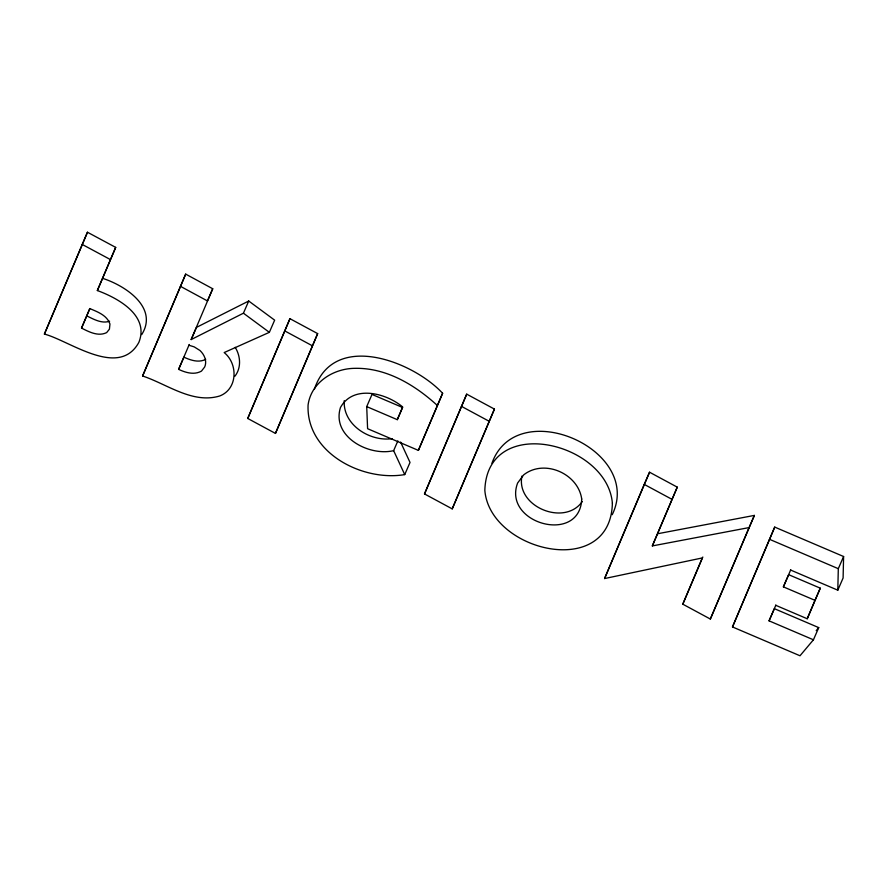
<?xml version="1.0" encoding="UTF-8"?>
<svg xmlns="http://www.w3.org/2000/svg" width="888" height="888" viewBox="0 0 888 888"><rect width="100%" height="100%" fill="white"/><g stroke="black" fill="none" stroke-linecap="round" stroke-linejoin="round"><path stroke-width="1.33" d="M344.255 400.655C342.701 424.941 370.096 441.891 392.185 438.65M790.487 569.985L837.806 590.187L838.305 568.686L843.6 556.51L774.713 527.095L732.489 626.95L799.999 655.766L813.441 639.793L818.736 627.616L774.358 608.669L769.064 620.845L813.441 639.793M843.6 556.51L843.101 578.01L837.806 590.187M521.922 476.057C515.739 506.759 564.568 526.762 582.273 501.554M314.43 389.077C333.888 330.824 412.842 361.183 442.613 393.273L418.381 450.383L367.599 428.704L366.711 406.604L372.005 394.427L402.608 407.492L397.313 419.669L366.711 406.604M491.941 463.247C516.661 394.039 643.922 449.472 612.232 514.696M44.4 334.077L87.457 232.234L115.695 247.386L97.347 290.543C118.148 298.19 149.573 315.506 138.872 342.346C118.959 378.788 69.564 340.681 44.4 334.077L87.457 232.234M81.53 328.094L89.755 308.558C97.569 311.877 106.982 315.218 109.957 324.031L109.413 329.171L106.649 332.6C98.257 336.752 89.078 331.934 81.53 328.094L89.91 308.591M97.347 290.543L115.695 247.386M142.602 376.001L185.681 274.115L212.732 288.755L191.164 339.571L243.423 313.198L248.718 301.021L274.647 320.157L269.353 332.334L224.176 352.558C238.25 363.891 237.718 389.144 219.647 396.004C192.507 404.129 167.022 384.049 142.602 376.001L185.681 274.115M188.8 345.199L194.206 346.875L200 350.516A19.236 14.608 23.5 0 1 204.673 366.999L201.476 371.095C194.206 375.247 185.67 372.683 178.621 369.353L189.266 344.466M247.741 418.47L289.943 318.681L317.66 333.611L275.458 433.411L247.741 418.47L289.943 318.681M275.458 433.411L317.66 333.611M397.313 419.669L402.664 406.948C386.091 392.996 353.169 384.471 340.47 407.503C331.302 436.707 369.086 456.632 393.639 450.638L397.868 440.903M418.381 450.383L442.613 393.273M424.508 493.939L466.7 394.15L494.427 409.091L452.225 508.88L424.508 493.939L466.7 394.15M452.225 508.88L494.427 409.091M754.378 515.406L710.345 619.047L682.794 604.184L702.275 557.942L604.584 578.554L644.244 484.393L649.539 472.216L677.267 487.146L652.336 545.92L749.084 527.583L754.378 515.406L657.631 533.744M649.539 472.216L604.584 578.554M652.336 545.92L677.267 487.146M702.83 557.02L682.794 604.184M774.713 527.095L732.489 626.95M769.064 620.845L775.879 605.072M783.383 586.857L788.677 574.68L820.279 588.167L814.995 600.344L783.383 586.857L790.709 569.863M775.635 605.261L807.236 618.758L814.995 600.344M820.279 588.167L807.236 618.758M710.345 619.047L749.084 527.583M212.732 288.755L207.437 300.932L180.386 286.291M191.164 339.571L196.459 327.394L248.718 301.021M178.621 369.353L183.916 357.176C190.62 360.228 198.712 363.048 205.705 359.329M437.318 405.45C414.874 384.904 386.225 367.632 354.856 368.331C333.278 368.487 311.166 382.417 308.081 404.972C306.016 452.758 362.304 481.751 404.728 474.603L410.023 462.426L400.588 442.058M141.703 334.61C158.763 307.57 125.086 285.481 102.642 278.366M234.932 376.201C241.469 367.776 240.604 356.088 235.198 347.319M816.216 630.613L818.736 627.616M109.613 321.223C101.787 323.942 93.728 319.247 86.824 315.917M769.419 539.271L838.305 568.686M82.173 244.411L110.401 259.562M644.244 484.393L671.972 499.322M461.405 406.327L489.133 421.267M284.648 330.858L312.365 345.787M243.423 313.198L269.353 332.334M393.639 450.638L404.728 474.603M612.376 503.096C610.722 580.375 489.688 551.526 484.837 490.298C487.168 413.531 607.037 441.869 612.376 503.096M581.718 499.045C579.942 544.977 502.253 523.543 517.637 482.994L523.72 474.847C544.344 458.641 578.221 473.659 581.718 499.045"/></g></svg>
